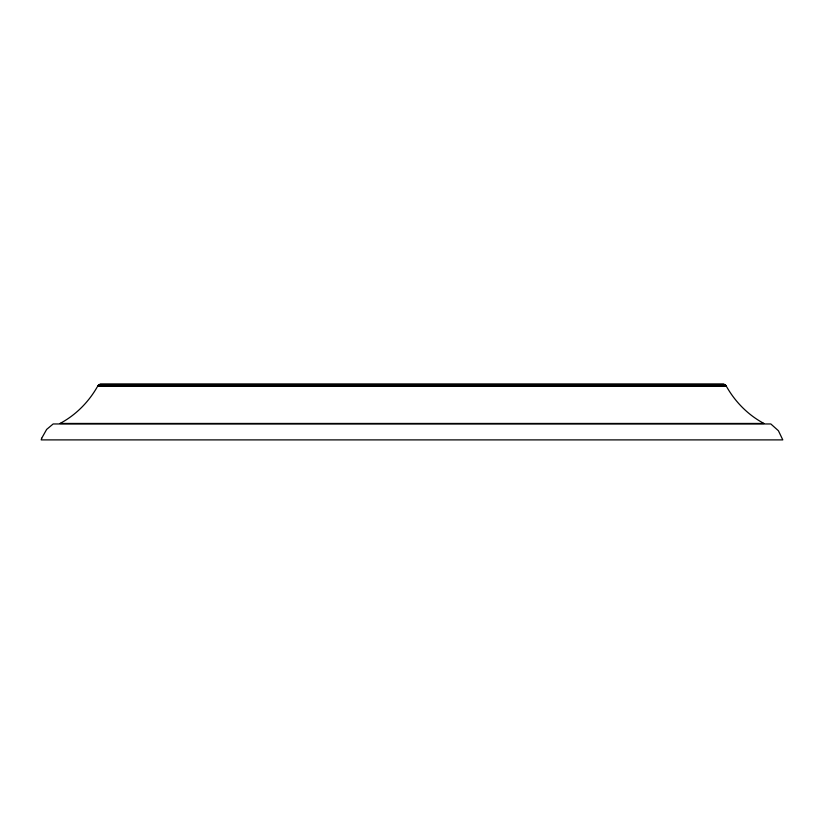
<?xml version="1.0" encoding="UTF-8"?>
<svg xmlns="http://www.w3.org/2000/svg" width="824" height="824" viewBox="0 0 824 824"><rect width="100%" height="100%" fill="white"/><g stroke="black" fill="none" stroke-linecap="round" stroke-linejoin="round"><path stroke-width="1.24" d="M97.242 386.93C88.508 402.215 75.633 415.172 60.049 423.454L763.951 423.454C748.367 415.172 735.492 402.215 726.758 386.93M100.281 384.18L723.719 384.18M99.529 384.406L724.471 384.406M99.179 384.571L724.821 384.571M98.839 384.777L725.161 384.777M98.53 385.004L725.47 385.004M98.241 385.272L725.759 385.272M97.974 385.56L726.026 385.56M97.747 385.869L726.253 385.869M97.541 386.209L726.459 386.209M41.674 438.265L41.2 439.892L782.8 439.892L778.412 430.736L770.831 423.958L53.169 423.958L46.659 429.407L41.674 438.265"/></g></svg>
